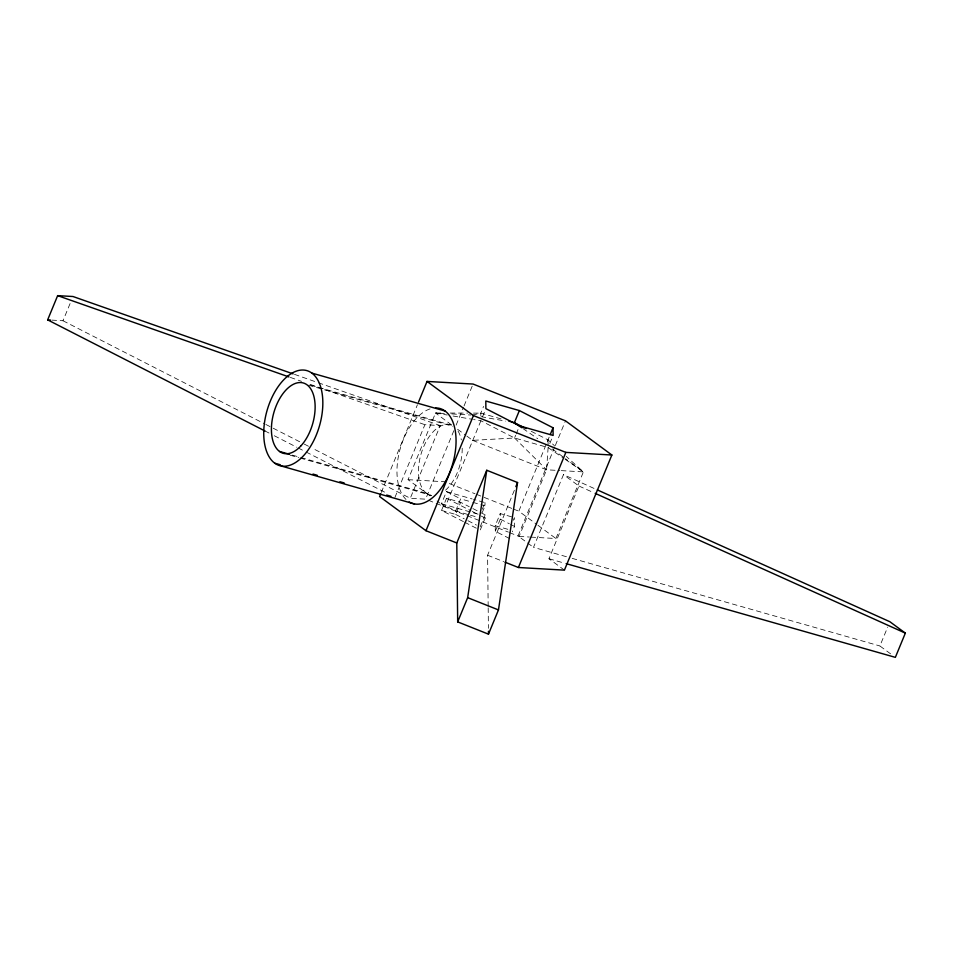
<?xml version="1.0" encoding="UTF-8"?>
<svg xmlns="http://www.w3.org/2000/svg" width="953" height="953" viewBox="0 0 953 953"><rect width="100%" height="100%" fill="white"/><g stroke="black" fill="none" stroke-linecap="round" stroke-linejoin="round"><path stroke-width="0.71" stroke-dasharray="4.76 3.57" d="M509.521 532.62L519.111 536.432L546.581 469.793L548.118 447.553L514.549 437.987L480.896 420.773L473.57 419.523M549.142 437.201L518.825 511.201L536.777 524.424M51.831 320.113L62.993 320.756L70.212 303.245M381.283 492.427L417.438 404.715M394.935 497.418L424.895 424.704L440.238 425.586L410.278 498.288L312.191 448.148M430.101 495.894L408.063 479.669L435.533 413.018L444.289 413.042M453.866 430.649L425.622 499.169L410.278 498.288M456.118 425.157L463.468 407.348M464.028 405.978L473.069 384.047M467.84 514.465L455.641 510.987L441.453 503.744L446.457 491.629L472.14 498.943M480.836 415.675L480.8 413.125L483.576 406.395M463.432 521.613L441.537 510.415L446.528 498.3L460.68 502.326L469.233 506.71M480.896 420.773L445.17 506.996L437.058 501.016M482.552 416.735L484.779 411.351M455.641 510.987L460.633 498.872L470.127 501.576M441.537 510.415L455.677 514.441L460.68 502.326M482.218 509.331L484.994 502.6L473.57 499.348M482.254 512.547L485.029 505.817L484.994 502.6M466.839 436.081L472.64 440.357L514.549 437.987L515.656 435.295M516.216 433.949L518.432 428.564M485.137 514.834L480.133 526.949L480.169 530.178L485.172 518.051L485.137 514.834L480.241 512.333M509.486 538.516L495.298 531.262L495.238 525.711L500.23 513.596L511.547 516.812M495.298 531.262L500.289 519.147L500.23 513.596M488.174 606.394L487.591 555.242L514.727 489.389M513.274 520.314L514.382 517.622L514.477 526.401L512.261 531.786M549.786 443.514L552.561 436.772M554.753 446.886L518.039 535.955L526.366 542.09M555.325 445.516L565.486 420.845M566.427 556.719L533.501 547.344L563.473 474.642L595.982 489.294M530.892 537.111L555.933 538.528L583.403 471.89L566.261 456.38M564.426 570.132L548.964 558.744L578.936 486.03L563.473 474.642M890.602 653.853L879.893 645.967L887.672 627.122M472.354 415.115L480.8 413.125L501.79 419.106M450.138 413.054L467.661 413.09M473.498 413.114L480.8 413.125M300.124 458.036L431.483 495.441A36.571 20.204 -74.1 0 1 421.333 453.068A36.571 20.204 -74.1 0 1 452.949 425.943L435.533 413.018L444.372 413.519M451.734 413.936L470.889 415.031M472.64 440.357L546.581 469.793L559.84 470.544M561.305 470.627L583.403 471.89L565.451 458.667M408.063 479.669L444.884 481.765L475.011 493.761M519.111 536.432L529.427 537.027M435.533 413.018L447.231 415.02M453.092 416.02L472.116 419.272M481.051 416.687L505.686 421.119M310.714 385.143L449.22 424.573M308.438 385.215L452.663 426.277M472.831 502.35L479.609 504.28M480.967 504.661L485.029 505.817M292.392 455.117L299.54 457.154M300.957 457.559L426.622 493.332M290.129 455.189L298.694 457.631M441.453 503.744L480.002 514.715M470.544 515.239L477.322 517.169M495.238 525.711L507.973 529.332M572.157 558.351L879.893 645.967M548.964 558.744L564.712 563.223M294.465 374.35L316.884 382.236M318.29 382.725L440.238 425.586M290.331 377.412L301.541 381.355M309.951 384.309L424.895 424.704M476.381 494.297L511.975 508.473M513.345 509.021L518.825 511.201M428.385 500.265L465.707 515.18M467.006 515.644L508.39 532.119M487.591 555.242L503.66 561.639M578.936 486.03L593.838 492.749M531.202 431.292L548.035 439.893L554.467 445.706M446.457 491.629L460.633 498.872M500.289 519.147L509.319 523.757M510.605 524.424L514.477 526.401M472.902 508.58L479.014 511.701M446.528 498.3L470.996 510.808M472.283 511.475L480.014 515.418M481.301 516.085L485.172 518.051M455.677 514.441L464.242 518.825M467.911 520.695L476.464 525.079M464.719 522.268L476.309 528.2M62.993 320.756L264.469 423.751M265.792 424.43L302.911 443.407M304.233 444.074L310.869 447.469M265.029 431.006L269.008 433.043M274.309 435.747L296.848 447.267M298.17 447.946L304.793 451.341M306.127 452.02L386.978 493.344M522.971 428.576L537.706 438.666M548.118 447.553L563.938 458.464M565.153 459.298L583.403 471.89M552.275 448.958L564.247 457.774M457.571 429.243L465.683 435.223M537.98 525.306L555.933 538.528M527.557 542.972L533.501 547.344M514.549 437.987L546.581 469.793M548.035 439.893L548.106 446.278M488.186 607.847L488.412 628.313M458.024 431.066A36.571 20.204 -74.1 0 1 461.359 439.893M462.205 448.184A36.571 20.204 -74.1 0 1 443.8 491.617M406.014 499.467A49.425 27.315 -74.1 0 1 400.046 449.292A49.425 27.315 -74.1 0 1 431.09 408.587"/><path stroke-width="1.43" d="M457.678 621.892L467.661 597.662L486.757 470.27L517.562 482.528L498.467 609.92L488.484 634.162L457.678 621.892L456.785 542.972L486.757 470.27M265.029 431.006L47.65 319.874L57.645 295.644L72.988 296.514L293.059 373.862M380.724 493.797L379.592 496.537L425.979 530.714L456.785 542.972M418.558 401.975L427.039 381.426L473.069 384.047L565.486 420.845L611.874 455.01L564.426 570.132L518.396 567.5L505.007 562.175M425.979 530.714L473.427 415.591L427.039 381.426M519.373 410.564L485.804 401.01L485.887 408.658L519.54 425.872L553.121 435.426L553.026 427.778L519.373 410.564L514.382 422.691L521.744 427.73M515.859 486.649L517.562 482.528M550.262 434.508L553.026 427.778M518.396 567.5L565.844 452.389L611.874 455.01M597.328 489.902L889.888 621.737L905.35 633.126L895.355 657.356L566.142 563.628M47.65 319.874L50.438 320.029M508.783 421.095L514.382 422.691L526.032 428.647M311.845 373.088A49.425 27.315 -74.1 0 1 303.912 455.32A49.425 27.315 -74.1 0 1 264.088 425.991A49.425 27.315 -74.1 0 1 311.845 373.088L445.075 411.029M279.539 451.46L289.545 454.307M274.714 463.182L280.385 464.79M312.977 474.07L317.23 475.285M339.911 481.741L344.164 482.945M386.68 495.06L390.933 496.263M281.302 466.029L414.519 503.958M57.645 295.644L288.926 376.923M473.427 415.591L565.844 452.389M467.661 597.662L498.467 609.92M595.184 493.356L905.35 633.126M488.448 631.231L488.484 634.162M435.604 407.944A49.425 27.315 -74.1 0 1 452.854 463.277A49.425 27.315 -74.1 0 1 409.159 501.933M301.136 445.647A36.571 20.204 -74.1 0 0 307.009 384.809A36.571 20.204 -74.1 0 0 271.676 423.942A36.571 20.204 -74.1 0 0 301.136 445.647"/></g></svg>
